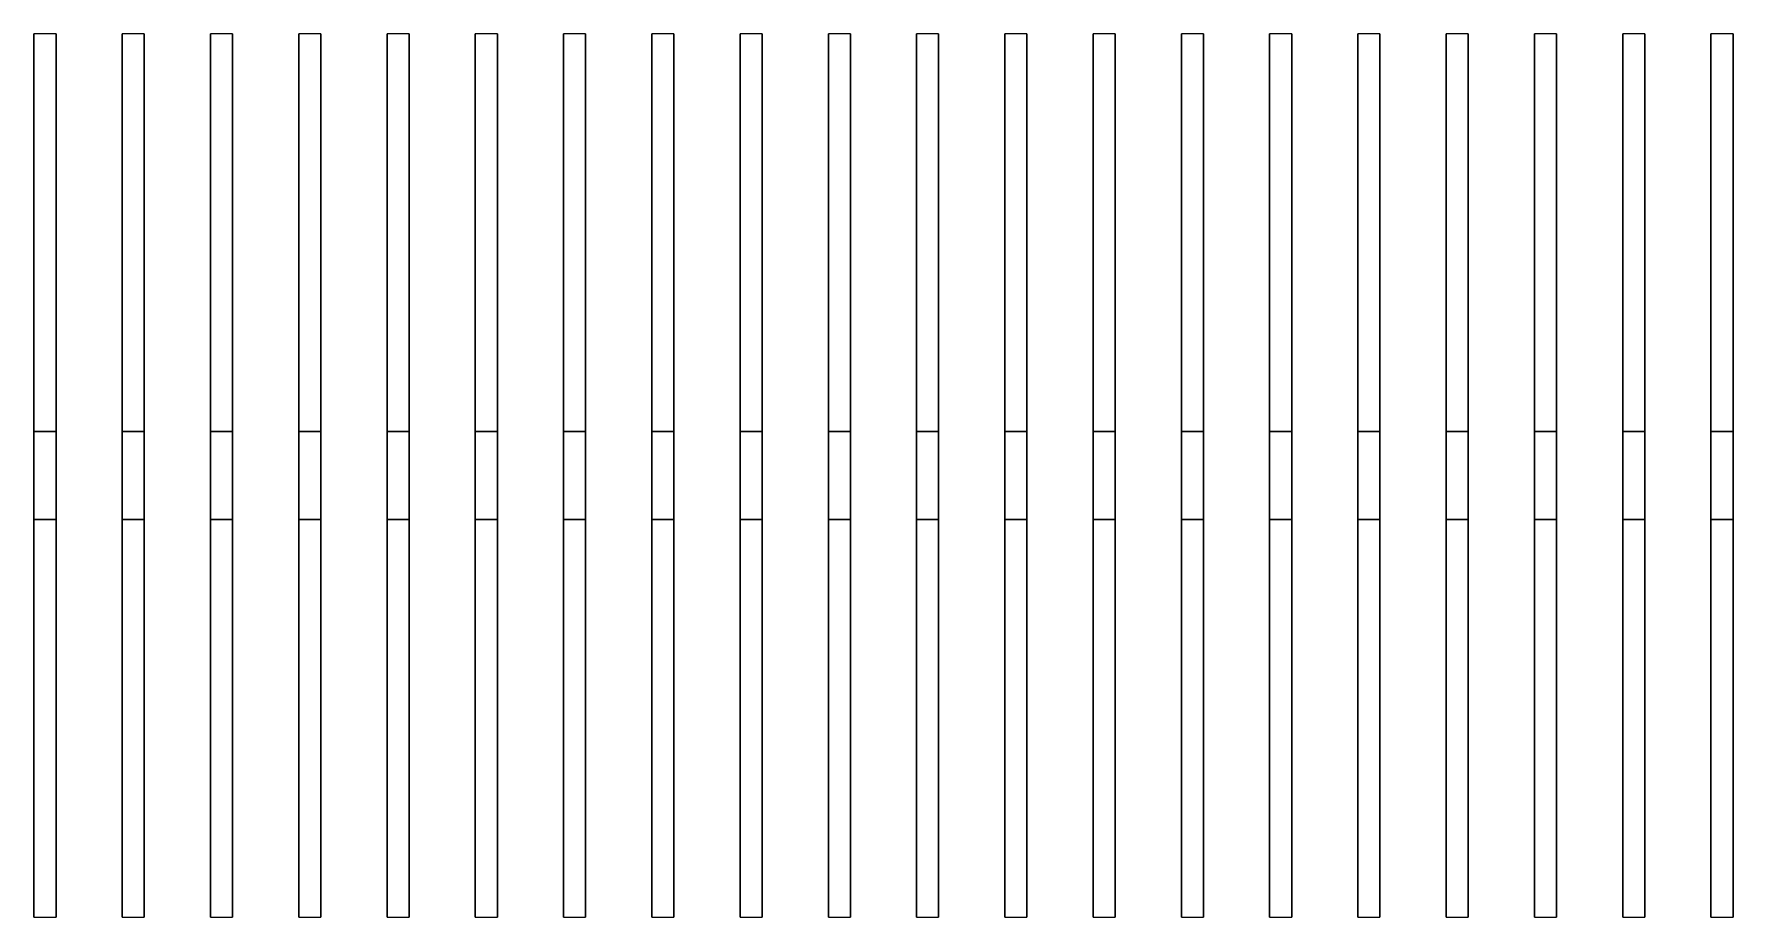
# Model space of a CAD drawing. Extents: x -9.5 to 9.8, y -0.8 to 9.2.
import ezdxf

# ---------------------------------------------------------------- set-up
doc = ezdxf.new("R2010")
doc.units = 0
doc.layers.add('BARRACKS_ROOF_DEAD', color=3, linetype='CONTINUOUS')

msp = doc.modelspace()

# ---------------------------------------------------------------- linework, layer by layer
at = {"layer": 'BARRACKS_ROOF_DEAD'}
for points in [[(-9.5, 9.25, 2.75), (-9.5, 4.75, 4.25), (-9.5, 4.75, 4.5), (-9.5, 9.25, 3)], [(-9.5, 9.25, 3), (-9.5, 4.75, 4.5), (-9.25, 4.75, 4.5), (-9.25, 9.25, 3)], [(-9.25, 4.75, 4.25), (-9.25, 9.25, 2.75), (-9.25, 9.25, 3), (-9.25, 4.75, 4.5)], [(-8.5, 9.25, 2.75), (-8.5, 4.75, 4.25), (-8.5, 4.75, 4.5), (-8.5, 9.25, 3)], [(-8.5, 9.25, 3), (-8.5, 4.75, 4.5), (-8.25, 4.75, 4.5), (-8.25, 9.25, 3)], [(-8.25, 4.75, 4.25), (-8.25, 9.25, 2.75), (-8.25, 9.25, 3), (-8.25, 4.75, 4.5)], [(-7.5, 9.25, 3), (-7.5, 4.75, 4.5), (-7.25, 4.75, 4.5), (-7.25, 9.25, 3)], [(-7.5, 9.25, 2.75), (-7.5, 4.75, 4.25), (-7.5, 4.75, 4.5), (-7.5, 9.25, 3)], [(-7.25, 4.75, 4.25), (-7.25, 9.25, 2.75), (-7.25, 9.25, 3), (-7.25, 4.75, 4.5)], [(-6.5, 9.25, 3), (-6.5, 4.75, 4.5), (-6.25, 4.75, 4.5), (-6.25, 9.25, 3)], [(-6.5, 9.25, 2.75), (-6.5, 4.75, 4.25), (-6.5, 4.75, 4.5), (-6.5, 9.25, 3)], [(-6.25, 4.75, 4.25), (-6.25, 9.25, 2.75), (-6.25, 9.25, 3), (-6.25, 4.75, 4.5)], [(-5.5, 9.25, 2.75), (-5.5, 4.75, 4.25), (-5.5, 4.75, 4.5), (-5.5, 9.25, 3)], [(-5.5, 9.25, 3), (-5.5, 4.75, 4.5), (-5.25, 4.75, 4.5), (-5.25, 9.25, 3)], [(-5.25, 4.75, 4.25), (-5.25, 9.25, 2.75), (-5.25, 9.25, 3), (-5.25, 4.75, 4.5)], [(-4.5, 9.25, 3), (-4.5, 4.75, 4.5), (-4.25, 4.75, 4.5), (-4.25, 9.25, 3)], [(-4.5, 9.25, 2.75), (-4.5, 4.75, 4.25), (-4.5, 4.75, 4.5), (-4.5, 9.25, 3)], [(-4.25, 4.75, 4.25), (-4.25, 9.25, 2.75), (-4.25, 9.25, 3), (-4.25, 4.75, 4.5)], [(-3.5, 9.25, 2.75), (-3.5, 4.75, 4.25), (-3.5, 4.75, 4.5), (-3.5, 9.25, 3)], [(-3.5, 9.25, 3), (-3.5, 4.75, 4.5), (-3.25, 4.75, 4.5), (-3.25, 9.25, 3)], [(-3.25, 4.75, 4.25), (-3.25, 9.25, 2.75), (-3.25, 9.25, 3), (-3.25, 4.75, 4.5)], [(-2.5, 9.25, 2.75), (-2.5, 4.75, 4.25), (-2.5, 4.75, 4.5), (-2.5, 9.25, 3)], [(-2.5, 9.25, 3), (-2.5, 4.75, 4.5), (-2.25, 4.75, 4.5), (-2.25, 9.25, 3)], [(-2.25, 4.75, 4.25), (-2.25, 9.25, 2.75), (-2.25, 9.25, 3), (-2.25, 4.75, 4.5)], [(-1.5, 9.25, 3), (-1.5, 4.75, 4.5), (-1.25, 4.75, 4.5), (-1.25, 9.25, 3)], [(-1.5, 9.25, 2.75), (-1.5, 4.75, 4.25), (-1.5, 4.75, 4.5), (-1.5, 9.25, 3)], [(-1.25, 4.75, 4.25), (-1.25, 9.25, 2.75), (-1.25, 9.25, 3), (-1.25, 4.75, 4.5)], [(-0.5, 9.25, 3), (-0.5, 4.75, 4.5), (-0.25, 4.75, 4.5), (-0.25, 9.25, 3)], [(-0.5, 9.25, 2.75), (-0.5, 4.75, 4.25), (-0.5, 4.75, 4.5), (-0.5, 9.25, 3)], [(-0.25, 4.75, 4.25), (-0.25, 9.25, 2.75), (-0.25, 9.25, 3), (-0.25, 4.75, 4.5)], [(0.5, 9.25, 2.75), (0.5, 4.75, 4.25), (0.5, 4.75, 4.5), (0.5, 9.25, 3)], [(0.5, 9.25, 3), (0.5, 4.75, 4.5), (0.75, 4.75, 4.5), (0.75, 9.25, 3)], [(0.75, 4.75, 4.25), (0.75, 9.25, 2.75), (0.75, 9.25, 3), (0.75, 4.75, 4.5)], [(1.5, 9.25, 2.75), (1.5, 4.75, 4.25), (1.5, 4.75, 4.5), (1.5, 9.25, 3)], [(1.5, 9.25, 3), (1.5, 4.75, 4.5), (1.75, 4.75, 4.5), (1.75, 9.25, 3)], [(1.75, 4.75, 4.25), (1.75, 9.25, 2.75), (1.75, 9.25, 3), (1.75, 4.75, 4.5)], [(2.5, 9.25, 3), (2.5, 4.75, 4.5), (2.75, 4.75, 4.5), (2.75, 9.25, 3)], [(2.5, 9.25, 2.75), (2.5, 4.75, 4.25), (2.5, 4.75, 4.5), (2.5, 9.25, 3)], [(2.75, 4.75, 4.25), (2.75, 9.25, 2.75), (2.75, 9.25, 3), (2.75, 4.75, 4.5)], [(3.5, 9.25, 2.75), (3.5, 4.75, 4.25), (3.5, 4.75, 4.5), (3.5, 9.25, 3)], [(3.5, 9.25, 3), (3.5, 4.75, 4.5), (3.75, 4.75, 4.5), (3.75, 9.25, 3)], [(3.75, 4.75, 4.25), (3.75, 9.25, 2.75), (3.75, 9.25, 3), (3.75, 4.75, 4.5)], [(4.5, 9.25, 3), (4.5, 4.75, 4.5), (4.75, 4.75, 4.5), (4.75, 9.25, 3)], [(4.5, 9.25, 2.75), (4.5, 4.75, 4.25), (4.5, 4.75, 4.5), (4.5, 9.25, 3)], [(4.75, 4.75, 4.25), (4.75, 9.25, 2.75), (4.75, 9.25, 3), (4.75, 4.75, 4.5)], [(5.5, 9.25, 3), (5.5, 4.75, 4.5), (5.75, 4.75, 4.5), (5.75, 9.25, 3)], [(5.5, 9.25, 2.75), (5.5, 4.75, 4.25), (5.5, 4.75, 4.5), (5.5, 9.25, 3)], [(5.75, 4.75, 4.25), (5.75, 9.25, 2.75), (5.75, 9.25, 3), (5.75, 4.75, 4.5)], [(6.5, 9.25, 2.75), (6.5, 4.75, 4.25), (6.5, 4.75, 4.5), (6.5, 9.25, 3)], [(6.5, 9.25, 3), (6.5, 4.75, 4.5), (6.75, 4.75, 4.5), (6.75, 9.25, 3)], [(6.75, 4.75, 4.25), (6.75, 9.25, 2.75), (6.75, 9.25, 3), (6.75, 4.75, 4.5)], [(7.5, 9.25, 2.75), (7.5, 4.75, 4.25), (7.5, 4.75, 4.5), (7.5, 9.25, 3)], [(7.5, 9.25, 3), (7.5, 4.75, 4.5), (7.75, 4.75, 4.5), (7.75, 9.25, 3)], [(7.75, 4.75, 4.25), (7.75, 9.25, 2.75), (7.75, 9.25, 3), (7.75, 4.75, 4.5)], [(8.5, 9.25, 3), (8.5, 4.75, 4.5), (8.75, 4.75, 4.5), (8.75, 9.25, 3)], [(8.5, 9.25, 2.75), (8.5, 4.75, 4.25), (8.5, 4.75, 4.5), (8.5, 9.25, 3)], [(8.75, 4.75, 4.25), (8.75, 9.25, 2.75), (8.75, 9.25, 3), (8.75, 4.75, 4.5)], [(9.5, 9.25, 3), (9.5, 4.75, 4.5), (9.75, 4.75, 4.5), (9.75, 9.25, 3)], [(9.5, 9.25, 2.75), (9.5, 4.75, 4.25), (9.5, 4.75, 4.5), (9.5, 9.25, 3)], [(9.75, 4.75, 4.25), (9.75, 9.25, 2.75), (9.75, 9.25, 3), (9.75, 4.75, 4.5)], [(-9.5, 4.75, 4.25), (-9.5, 3.75, 4.25), (-9.5, 3.75, 4.5), (-9.5, 4.75, 4.5)], [(-9.5, 4.75, 4.5), (-9.5, 3.75, 4.5), (-9.25, 3.75, 4.5), (-9.25, 4.75, 4.5)], [(-9.25, 3.75, 4.25), (-9.25, 4.75, 4.25), (-9.25, 4.75, 4.5), (-9.25, 3.75, 4.5)], [(-8.5, 4.75, 4.25), (-8.5, 3.75, 4.25), (-8.5, 3.75, 4.5), (-8.5, 4.75, 4.5)], [(-8.5, 4.75, 4.5), (-8.5, 3.75, 4.5), (-8.25, 3.75, 4.5), (-8.25, 4.75, 4.5)], [(-8.25, 3.75, 4.25), (-8.25, 4.75, 4.25), (-8.25, 4.75, 4.5), (-8.25, 3.75, 4.5)], [(-7.5, 4.75, 4.25), (-7.5, 3.75, 4.25), (-7.5, 3.75, 4.5), (-7.5, 4.75, 4.5)], [(-7.5, 4.75, 4.5), (-7.5, 3.75, 4.5), (-7.25, 3.75, 4.5), (-7.25, 4.75, 4.5)], [(-7.25, 3.75, 4.25), (-7.25, 4.75, 4.25), (-7.25, 4.75, 4.5), (-7.25, 3.75, 4.5)], [(-6.5, 4.75, 4.25), (-6.5, 3.75, 4.25), (-6.5, 3.75, 4.5), (-6.5, 4.75, 4.5)], [(-6.5, 4.75, 4.5), (-6.5, 3.75, 4.5), (-6.25, 3.75, 4.5), (-6.25, 4.75, 4.5)], [(-6.25, 3.75, 4.25), (-6.25, 4.75, 4.25), (-6.25, 4.75, 4.5), (-6.25, 3.75, 4.5)], [(-5.5, 4.75, 4.5), (-5.5, 3.75, 4.5), (-5.25, 3.75, 4.5), (-5.25, 4.75, 4.5)], [(-5.5, 4.75, 4.25), (-5.5, 3.75, 4.25), (-5.5, 3.75, 4.5), (-5.5, 4.75, 4.5)], [(-5.25, 3.75, 4.25), (-5.25, 4.75, 4.25), (-5.25, 4.75, 4.5), (-5.25, 3.75, 4.5)], [(-4.5, 4.75, 4.25), (-4.5, 3.75, 4.25), (-4.5, 3.75, 4.5), (-4.5, 4.75, 4.5)], [(-4.5, 4.75, 4.5), (-4.5, 3.75, 4.5), (-4.25, 3.75, 4.5), (-4.25, 4.75, 4.5)], [(-4.25, 3.75, 4.25), (-4.25, 4.75, 4.25), (-4.25, 4.75, 4.5), (-4.25, 3.75, 4.5)], [(-3.5, 4.75, 4.25), (-3.5, 3.75, 4.25), (-3.5, 3.75, 4.5), (-3.5, 4.75, 4.5)], [(-3.5, 4.75, 4.5), (-3.5, 3.75, 4.5), (-3.25, 3.75, 4.5), (-3.25, 4.75, 4.5)], [(-3.25, 3.75, 4.25), (-3.25, 4.75, 4.25), (-3.25, 4.75, 4.5), (-3.25, 3.75, 4.5)], [(-2.5, 4.75, 4.25), (-2.5, 3.75, 4.25), (-2.5, 3.75, 4.5), (-2.5, 4.75, 4.5)], [(-2.5, 4.75, 4.5), (-2.5, 3.75, 4.5), (-2.25, 3.75, 4.5), (-2.25, 4.75, 4.5)], [(-2.25, 3.75, 4.25), (-2.25, 4.75, 4.25), (-2.25, 4.75, 4.5), (-2.25, 3.75, 4.5)], [(-1.5, 4.75, 4.25), (-1.5, 3.75, 4.25), (-1.5, 3.75, 4.5), (-1.5, 4.75, 4.5)], [(-1.5, 4.75, 4.5), (-1.5, 3.75, 4.5), (-1.25, 3.75, 4.5), (-1.25, 4.75, 4.5)], [(-1.25, 3.75, 4.25), (-1.25, 4.75, 4.25), (-1.25, 4.75, 4.5), (-1.25, 3.75, 4.5)], [(-0.5, 4.75, 4.5), (-0.5, 3.75, 4.5), (-0.25, 3.75, 4.5), (-0.25, 4.75, 4.5)], [(-0.5, 4.75, 4.25), (-0.5, 3.75, 4.25), (-0.5, 3.75, 4.5), (-0.5, 4.75, 4.5)], [(-0.25, 3.75, 4.25), (-0.25, 4.75, 4.25), (-0.25, 4.75, 4.5), (-0.25, 3.75, 4.5)], [(0.5, 4.75, 4.5), (0.5, 3.75, 4.5), (0.75, 3.75, 4.5), (0.75, 4.75, 4.5)], [(0.5, 4.75, 4.25), (0.5, 3.75, 4.25), (0.5, 3.75, 4.5), (0.5, 4.75, 4.5)], [(0.75, 3.75, 4.25), (0.75, 4.75, 4.25), (0.75, 4.75, 4.5), (0.75, 3.75, 4.5)], [(1.5, 4.75, 4.5), (1.5, 3.75, 4.5), (1.75, 3.75, 4.5), (1.75, 4.75, 4.5)], [(1.5, 4.75, 4.25), (1.5, 3.75, 4.25), (1.5, 3.75, 4.5), (1.5, 4.75, 4.5)], [(1.75, 3.75, 4.25), (1.75, 4.75, 4.25), (1.75, 4.75, 4.5), (1.75, 3.75, 4.5)], [(2.5, 4.75, 4.5), (2.5, 3.75, 4.5), (2.75, 3.75, 4.5), (2.75, 4.75, 4.5)], [(2.5, 4.75, 4.25), (2.5, 3.75, 4.25), (2.5, 3.75, 4.5), (2.5, 4.75, 4.5)], [(2.75, 3.75, 4.25), (2.75, 4.75, 4.25), (2.75, 4.75, 4.5), (2.75, 3.75, 4.5)], [(3.5, 4.75, 4.5), (3.5, 3.75, 4.5), (3.75, 3.75, 4.5), (3.75, 4.75, 4.5)], [(3.5, 4.75, 4.25), (3.5, 3.75, 4.25), (3.5, 3.75, 4.5), (3.5, 4.75, 4.5)], [(3.75, 3.75, 4.25), (3.75, 4.75, 4.25), (3.75, 4.75, 4.5), (3.75, 3.75, 4.5)], [(4.5, 4.75, 4.5), (4.5, 3.75, 4.5), (4.75, 3.75, 4.5), (4.75, 4.75, 4.5)], [(4.5, 4.75, 4.25), (4.5, 3.75, 4.25), (4.5, 3.75, 4.5), (4.5, 4.75, 4.5)], [(4.75, 3.75, 4.25), (4.75, 4.75, 4.25), (4.75, 4.75, 4.5), (4.75, 3.75, 4.5)], [(5.5, 4.75, 4.5), (5.5, 3.75, 4.5), (5.75, 3.75, 4.5), (5.75, 4.75, 4.5)], [(5.5, 4.75, 4.25), (5.5, 3.75, 4.25), (5.5, 3.75, 4.5), (5.5, 4.75, 4.5)], [(5.75, 3.75, 4.25), (5.75, 4.75, 4.25), (5.75, 4.75, 4.5), (5.75, 3.75, 4.5)], [(6.5, 4.75, 4.5), (6.5, 3.75, 4.5), (6.75, 3.75, 4.5), (6.75, 4.75, 4.5)], [(6.5, 4.75, 4.25), (6.5, 3.75, 4.25), (6.5, 3.75, 4.5), (6.5, 4.75, 4.5)], [(6.75, 3.75, 4.25), (6.75, 4.75, 4.25), (6.75, 4.75, 4.5), (6.75, 3.75, 4.5)], [(7.5, 4.75, 4.5), (7.5, 3.75, 4.5), (7.75, 3.75, 4.5), (7.75, 4.75, 4.5)], [(7.5, 4.75, 4.25), (7.5, 3.75, 4.25), (7.5, 3.75, 4.5), (7.5, 4.75, 4.5)], [(7.75, 3.75, 4.25), (7.75, 4.75, 4.25), (7.75, 4.75, 4.5), (7.75, 3.75, 4.5)], [(8.5, 4.75, 4.5), (8.5, 3.75, 4.5), (8.75, 3.75, 4.5), (8.75, 4.75, 4.5)], [(8.5, 4.75, 4.25), (8.5, 3.75, 4.25), (8.5, 3.75, 4.5), (8.5, 4.75, 4.5)], [(8.75, 3.75, 4.25), (8.75, 4.75, 4.25), (8.75, 4.75, 4.5), (8.75, 3.75, 4.5)], [(9.5, 4.75, 4.5), (9.5, 3.75, 4.5), (9.75, 3.75, 4.5), (9.75, 4.75, 4.5)], [(9.5, 4.75, 4.25), (9.5, 3.75, 4.25), (9.5, 3.75, 4.5), (9.5, 4.75, 4.5)], [(9.75, 3.75, 4.25), (9.75, 4.75, 4.25), (9.75, 4.75, 4.5), (9.75, 3.75, 4.5)], [(-9.5, 3.75, 4.25), (-9.5, -0.75, 2.75), (-9.5, -0.75, 3), (-9.5, 3.75, 4.5)], [(-9.5, 3.75, 4.5), (-9.5, -0.75, 3), (-9.25, -0.75, 3), (-9.25, 3.75, 4.5)], [(-9.25, -0.75, 2.75), (-9.25, 3.75, 4.25), (-9.25, 3.75, 4.5), (-9.25, -0.75, 3)], [(-8.5, 3.75, 4.25), (-8.5, -0.75, 2.75), (-8.5, -0.75, 3), (-8.5, 3.75, 4.5)], [(-8.5, 3.75, 4.5), (-8.5, -0.75, 3), (-8.25, -0.75, 3), (-8.25, 3.75, 4.5)], [(-8.25, -0.75, 2.75), (-8.25, 3.75, 4.25), (-8.25, 3.75, 4.5), (-8.25, -0.75, 3)], [(-7.5, 3.75, 4.5), (-7.5, -0.75, 3), (-7.25, -0.75, 3), (-7.25, 3.75, 4.5)], [(-7.5, 3.75, 4.25), (-7.5, -0.75, 2.75), (-7.5, -0.75, 3), (-7.5, 3.75, 4.5)], [(-7.25, -0.75, 2.75), (-7.25, 3.75, 4.25), (-7.25, 3.75, 4.5), (-7.25, -0.75, 3)], [(-6.5, 3.75, 4.5), (-6.5, -0.75, 3), (-6.25, -0.75, 3), (-6.25, 3.75, 4.5)], [(-6.5, 3.75, 4.25), (-6.5, -0.75, 2.75), (-6.5, -0.75, 3), (-6.5, 3.75, 4.5)], [(-6.25, -0.75, 2.75), (-6.25, 3.75, 4.25), (-6.25, 3.75, 4.5), (-6.25, -0.75, 3)], [(-5.5, 3.75, 4.25), (-5.5, -0.75, 2.75), (-5.5, -0.75, 3), (-5.5, 3.75, 4.5)], [(-5.5, 3.75, 4.5), (-5.5, -0.75, 3), (-5.25, -0.75, 3), (-5.25, 3.75, 4.5)], [(-5.25, -0.75, 2.75), (-5.25, 3.75, 4.25), (-5.25, 3.75, 4.5), (-5.25, -0.75, 3)], [(-4.5, 3.75, 4.5), (-4.5, -0.75, 3), (-4.25, -0.75, 3), (-4.25, 3.75, 4.5)], [(-4.5, 3.75, 4.25), (-4.5, -0.75, 2.75), (-4.5, -0.75, 3), (-4.5, 3.75, 4.5)], [(-4.25, -0.75, 2.75), (-4.25, 3.75, 4.25), (-4.25, 3.75, 4.5), (-4.25, -0.75, 3)], [(-3.5, 3.75, 4.25), (-3.5, -0.75, 2.75), (-3.5, -0.75, 3), (-3.5, 3.75, 4.5)], [(-3.5, 3.75, 4.5), (-3.5, -0.75, 3), (-3.25, -0.75, 3), (-3.25, 3.75, 4.5)], [(-3.25, -0.75, 2.75), (-3.25, 3.75, 4.25), (-3.25, 3.75, 4.5), (-3.25, -0.75, 3)], [(-2.5, 3.75, 4.25), (-2.5, -0.75, 2.75), (-2.5, -0.75, 3), (-2.5, 3.75, 4.5)], [(-2.5, 3.75, 4.5), (-2.5, -0.75, 3), (-2.25, -0.75, 3), (-2.25, 3.75, 4.5)], [(-2.25, -0.75, 2.75), (-2.25, 3.75, 4.25), (-2.25, 3.75, 4.5), (-2.25, -0.75, 3)], [(-1.5, 3.75, 4.5), (-1.5, -0.75, 3), (-1.25, -0.75, 3), (-1.25, 3.75, 4.5)], [(-1.5, 3.75, 4.25), (-1.5, -0.75, 2.75), (-1.5, -0.75, 3), (-1.5, 3.75, 4.5)], [(-1.25, -0.75, 2.75), (-1.25, 3.75, 4.25), (-1.25, 3.75, 4.5), (-1.25, -0.75, 3)], [(-0.5, 3.75, 4.5), (-0.5, -0.75, 3), (-0.25, -0.75, 3), (-0.25, 3.75, 4.5)], [(-0.5, 3.75, 4.25), (-0.5, -0.75, 2.75), (-0.5, -0.75, 3), (-0.5, 3.75, 4.5)], [(-0.25, -0.75, 2.75), (-0.25, 3.75, 4.25), (-0.25, 3.75, 4.5), (-0.25, -0.75, 3)], [(0.5, 3.75, 4.25), (0.5, -0.75, 2.75), (0.5, -0.75, 3), (0.5, 3.75, 4.5)], [(0.5, 3.75, 4.5), (0.5, -0.75, 3), (0.75, -0.75, 3), (0.75, 3.75, 4.5)], [(0.75, -0.75, 2.75), (0.75, 3.75, 4.25), (0.75, 3.75, 4.5), (0.75, -0.75, 3)], [(1.5, 3.75, 4.25), (1.5, -0.75, 2.75), (1.5, -0.75, 3), (1.5, 3.75, 4.5)], [(1.5, 3.75, 4.5), (1.5, -0.75, 3), (1.75, -0.75, 3), (1.75, 3.75, 4.5)], [(1.75, -0.75, 2.75), (1.75, 3.75, 4.25), (1.75, 3.75, 4.5), (1.75, -0.75, 3)], [(2.5, 3.75, 4.5), (2.5, -0.75, 3), (2.75, -0.75, 3), (2.75, 3.75, 4.5)], [(2.5, 3.75, 4.25), (2.5, -0.75, 2.75), (2.5, -0.75, 3), (2.5, 3.75, 4.5)], [(2.75, -0.75, 2.75), (2.75, 3.75, 4.25), (2.75, 3.75, 4.5), (2.75, -0.75, 3)], [(3.5, 3.75, 4.25), (3.5, -0.75, 2.75), (3.5, -0.75, 3), (3.5, 3.75, 4.5)], [(3.5, 3.75, 4.5), (3.5, -0.75, 3), (3.75, -0.75, 3), (3.75, 3.75, 4.5)], [(3.75, -0.75, 2.75), (3.75, 3.75, 4.25), (3.75, 3.75, 4.5), (3.75, -0.75, 3)], [(4.5, 3.75, 4.5), (4.5, -0.75, 3), (4.75, -0.75, 3), (4.75, 3.75, 4.5)], [(4.5, 3.75, 4.25), (4.5, -0.75, 2.75), (4.5, -0.75, 3), (4.5, 3.75, 4.5)], [(4.75, -0.75, 2.75), (4.75, 3.75, 4.25), (4.75, 3.75, 4.5), (4.75, -0.75, 3)], [(5.5, 3.75, 4.5), (5.5, -0.75, 3), (5.75, -0.75, 3), (5.75, 3.75, 4.5)], [(5.5, 3.75, 4.25), (5.5, -0.75, 2.75), (5.5, -0.75, 3), (5.5, 3.75, 4.5)], [(5.75, -0.75, 2.75), (5.75, 3.75, 4.25), (5.75, 3.75, 4.5), (5.75, -0.75, 3)], [(6.5, 3.75, 4.25), (6.5, -0.75, 2.75), (6.5, -0.75, 3), (6.5, 3.75, 4.5)], [(6.5, 3.75, 4.5), (6.5, -0.75, 3), (6.75, -0.75, 3), (6.75, 3.75, 4.5)], [(6.75, -0.75, 2.75), (6.75, 3.75, 4.25), (6.75, 3.75, 4.5), (6.75, -0.75, 3)], [(7.5, 3.75, 4.25), (7.5, -0.75, 2.75), (7.5, -0.75, 3), (7.5, 3.75, 4.5)], [(7.5, 3.75, 4.5), (7.5, -0.75, 3), (7.75, -0.75, 3), (7.75, 3.75, 4.5)], [(7.75, -0.75, 2.75), (7.75, 3.75, 4.25), (7.75, 3.75, 4.5), (7.75, -0.75, 3)], [(8.5, 3.75, 4.5), (8.5, -0.75, 3), (8.75, -0.75, 3), (8.75, 3.75, 4.5)], [(8.5, 3.75, 4.25), (8.5, -0.75, 2.75), (8.5, -0.75, 3), (8.5, 3.75, 4.5)], [(8.75, -0.75, 2.75), (8.75, 3.75, 4.25), (8.75, 3.75, 4.5), (8.75, -0.75, 3)], [(9.5, 3.75, 4.5), (9.5, -0.75, 3), (9.75, -0.75, 3), (9.75, 3.75, 4.5)], [(9.5, 3.75, 4.25), (9.5, -0.75, 2.75), (9.5, -0.75, 3), (9.5, 3.75, 4.5)], [(9.75, -0.75, 2.75), (9.75, 3.75, 4.25), (9.75, 3.75, 4.5), (9.75, -0.75, 3)]]:
    msp.add_3dface(points, dxfattribs=at)

doc.saveas('drawing.dxf')
